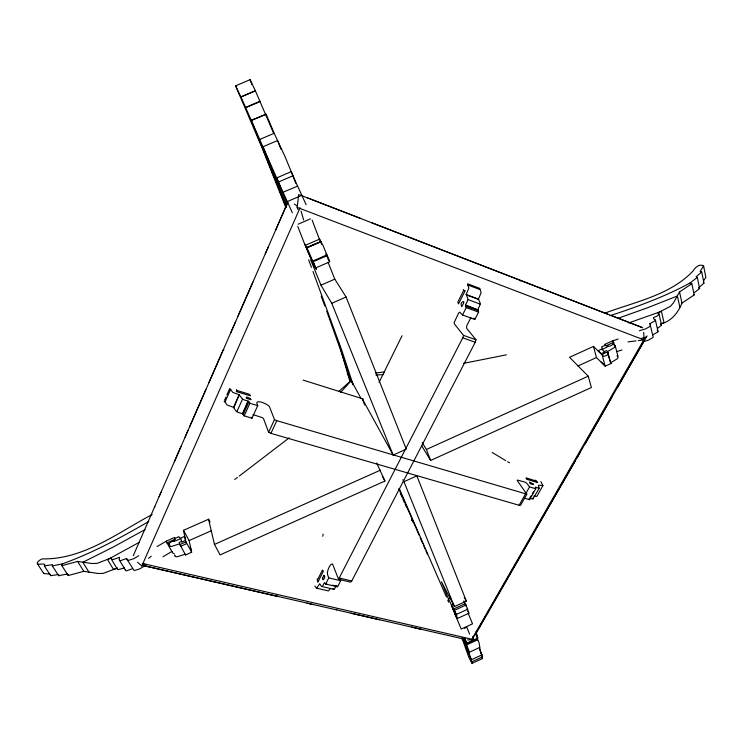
<?xml version="1.0" encoding="UTF-8"?>
<svg xmlns="http://www.w3.org/2000/svg" width="743" height="743" viewBox="0 0 743 743"><rect width="100%" height="100%" fill="white"/><g stroke="black" fill="none" stroke-linecap="round" stroke-linejoin="round"><path stroke-width="1.11" d="M477.795 309.525L479.541 306.088A7.003 3.195 -69.3 0 0 480.006 304.741L480.099 302.81L478.399 299.095L481.102 292.761L479.811 288.386L467.598 283.789L468.842 288.173L466.13 294.544L467.784 298.249L467.691 300.191A7.04 3.139 -69.4 0 1 467.217 301.537L465.471 305.011L478.251 310.054L478.603 312.125L474.833 319.462L462.499 314.986L459.75 312.162L458.672 313.082A4.922 2.21 -69.8 0 0 458.273 313.825L454.252 322.351A2.415 1.077 -70 0 0 454.205 323.029L454.335 323.623A8.21 3.678 -69.8 0 0 454.818 324.496L463.511 335.362L475.994 339.783L475.251 342.244L351.745 580.989L350.65 582.159L338.557 579.261L332.845 564.745A7.588 3.074 -76.4 0 0 332.409 563.937C330.031 563.426 326.53 571.571 327.589 574.71A5.247 2.127 -76.4 0 0 327.7 575.045L328.787 577.887L325.657 584.035L337.563 586.859L340.703 580.738L339.997 578.936M476.672 635.061L477.805 638.163L466.66 643.289L465.118 638.478M465.471 305.011L466.251 307.602L478.603 312.125M454.855 613.922L457.409 618.482A23.191 1.077 65.5 0 0 457.363 618.213L453.639 608.972L465.211 603.669L466.242 606.269M43.521 572.593L43.976 573.568L50.087 574.098M297.999 209.535L297.154 207.381L298.723 194.48M457.409 618.51L468.898 613.216A23.172 1.319 65.4 0 0 468.87 612.938L467.245 608.536L467.644 609.26L456.081 614.554L455.691 613.82M67.539 573.94L58.641 575.723L58.808 574.673M336.588 609.938L336.69 609.325M58.641 575.723L52.326 565.915L52.521 564.661L44.339 565.925L50.682 575.686L58.279 574.543M276.963 595.189L276.777 596.239L145.117 565.98M322.768 536.251L323.177 534.152M235.615 85.817L240.843 97.027L255.388 90.832L250.122 79.65L235.615 85.817L262.465 148.823L285.86 207.668M124.397 567.949L118.286 569.621L117.375 569.119L117.468 567.94L103.203 573.382L98.057 573.494L83.801 571.321L68.18 575.537L68.375 574.655M68.18 575.537L61.892 565.692L62.31 563.881C92.587 553.015 120.951 537.57 148.749 521.502M533.845 496.073L536.817 496.426L542.929 485.643L540.885 481.613M338.557 579.261L462.768 337.842L463.511 335.362M174.967 538.461L178.849 536.641L179.23 537.523A6.158 3.306 -29.6 0 1 179.676 537.607L180.289 538.471A5.619 3.009 -29.6 0 1 180.159 538.972L174.354 541.266A2.099 1.124 -29.6 0 1 174.066 540.923L174.521 539.771A2.814 1.505 -29.6 0 1 175.032 539.279L175.097 539.13M173.927 541.368C170.927 540.514 166.358 545.557 170.453 546.43A25.838 13.745 -29.1 0 0 171.522 546.449L179.546 543.867L185.564 554.965L191.657 552.207L189.121 540.57L183.484 530.316L208.56 519.236L210.055 522.05M463.855 302.642L463.669 301.639C462.025 301.277 460.372 303.924 461.338 305.104A4.495 2.006 -69.5 0 0 461.292 305.559L461.83 306.553L463.576 303.19M250.122 79.65L250.595 81.293M50.682 575.686L50.895 575.11M44.339 565.925C47.19 561.55 35.924 566.658 37.391 562.405C39.175 560.454 41.506 558.225 44.357 558.912C84.433 558.782 118.323 532.49 152.129 514.509M154.46 507.228L154.804 506.42M181.088 446.264L174.336 461.747M230.488 333.282L235.717 321.366M275.56 230.293L287.773 202.365M185.091 437.135L187.923 430.634M237.881 316.416L252.861 282.173M159.058 496.705L161.017 492.219M189.521 426.974L205.839 389.62M208.857 382.729L223.188 349.944L223.931 349.897M133.285 555.662L287.662 202.616M265.288 253.753L268.232 247.168M137.511 562.256L141.811 565.98L300.107 207.724M608.471 346.275C611.22 346.405 615.752 342.885 612.529 340.888L604.616 344.436L606.009 345.755L613.681 342.365L614.554 345.736M224.553 400.254L225.946 397.106M226.884 395.007L229.671 388.719M253.01 414.622L262.316 417.612A2.424 0.91 24.4 0 1 262.883 418.021L263.319 418.504A8.247 3.102 24.3 0 1 263.802 419.386L268.622 432.259L270.916 433.355L519.116 505.268L520.574 505.314L526.843 494.16L276.805 420.687L274.492 419.6L269.533 406.923A8.284 3.028 24.3 0 0 269.04 406.049C266.393 403.755 257.329 399.641 256.725 402.91A5.721 2.09 24.3 0 0 256.809 403.18L257.719 405.622L251.979 418.207L244.178 415.857A16.801 6.399 23.7 0 0 243.843 415.226L242.45 413.702L238.8 412.616A7.077 2.666 23.9 0 1 237.472 412.049L235.837 410.851L233.581 407.331L227.098 404.991L225.027 401.963L230.609 389.388L230.033 388.951M233.581 407.331L239.218 394.747L232.717 392.378L230.609 389.388M233.729 407.777L239.218 394.747M236.85 411.733L242.534 399.093L239.376 395.192M242.45 413.702L248.143 401.09L244.484 399.985A7.105 2.591 24 0 1 243.156 399.418L242.534 399.093M242.664 414.334L248.143 401.09M243.184 414.501L248.896 401.889L248.366 401.722M244.187 415.922L249.899 403.226A16.875 6.232 23.8 0 0 249.555 402.604L248.896 401.889M268.622 432.259L274.492 419.6M270.916 433.355L276.805 420.687M379.06 382.404L402.047 335.734M609.994 315.729C637.392 306.664 664.697 296.81 690.08 282.962L691.854 283.733L694.203 294.925L681.963 303.107C678.071 312.784 671.412 321.217 660.852 323.948M317.53 579.8L322.462 570.039L322.731 570.661A2.201 0.882 -76.4 0 1 322.926 570.587L323.242 570.921A4.189 1.672 -76.4 0 1 323.326 571.293L317.818 582.187A7.003 2.796 -76.5 0 1 317.725 581.955L317.187 578.964M463.753 290.29L457.799 302.067L458.18 302.587A2.396 1.068 -69.5 0 0 458.125 303.023L458.329 303.673A4.569 2.025 -69.4 0 0 458.552 303.822L465.211 290.671A7.644 3.39 -69.4 0 0 465.072 290.485L464.161 290.671L463.242 289.621M326.836 583.952L324.672 583.441L325.323 583.376A15.185 6.083 -76.9 0 1 325.629 583.952L325.657 584.035M462.499 314.986L466.251 307.602M330.533 588.317L328.499 590.954L316.49 588.14L314.883 586.041M691.854 283.733L679.539 291.915L673.437 302.865L670.455 306.311L657.769 312.924L658.948 313.778L661.558 325.137L657.546 328.406M336.198 585.66L334.814 588.345A6.418 2.628 -76.7 0 1 334.229 589.097L333.635 589.422L332.957 588.772M332.242 585.233L336.932 585.883M519.116 505.268L525.385 494.104M525.626 493.872L529.545 486.888L526.685 483.154L525.013 482.142A4.504 1.449 29.2 0 0 524.354 481.928L517.444 480.062A2.21 0.715 29.1 0 0 517.258 480.229L517.304 480.545A7.504 2.424 29.2 0 0 517.75 481.343L526.843 494.16M529.415 498.627L531.273 495.702M532.387 493.714L533.511 491.736M524.428 498.163L529.61 499.686L535.777 488.755L535.285 487.129L538.155 487.975A6.371 2.034 29.3 0 0 539.009 488.086C537.951 483.712 537.718 485.458 542.929 485.643M530.019 498.284L532.007 498.869A6.353 2.09 29.4 0 0 532.861 498.962L539.344 488.067M585.001 443.998L611.907 397.078M617.312 387.679L643.159 342.644M577.005 457.92L580.302 452.153M471.777 639.463L645.119 337.582L646.41 336.458M575.156 461.143L473.152 637.67M475.223 634.977L647.051 335.892M470.941 317.53L466.78 325.648L466.604 328.016A8.164 3.743 -69.8 0 0 467.106 328.88L475.994 339.783M703.556 280.863L705.85 277.334L703.602 265.873C699.581 263.449 694.937 267.508 693.024 271.046C670.019 295.231 634.949 301.844 604.904 313.119M492.237 452.496L505.704 460.595M255.397 90.822L273.563 133.081M477.415 639.166C480.879 644.543 478.594 649.512 481.966 654.862L471.322 659.765L468.657 652.568L468.898 650.627L465.62 642.351L466.418 643.828L477.48 638.739L477.238 637.921M340.61 392.378L351.281 380.611L352.934 384.633M316.713 588.196L319.657 583.729L321.478 586.45L322.36 586.301A6.446 2.582 -76.6 0 0 322.945 585.54L324.403 582.707L324.672 583.441M141.811 565.98L144.411 563.677M338.678 391.561L349.953 381.568L338.771 342.56M533.195 498.943L533.112 497.856M698.81 287.615L703.974 283.12L701.698 271.966L700.101 271.501L703.602 265.873M701.698 271.966L696.135 276.777L697.315 277.371L699.618 288.544L694.371 292.631M697.315 277.371L690.08 282.962M289.194 437.859L239.181 476.133M148.544 558.346L151.266 556.173M520.146 280.984L520.824 280.464M234.714 479.467L237.398 477.47M145.869 565.117L139.888 568.804L134.985 570.383A4.597 2.452 -31 0 1 133.916 570.215L126.468 558.541L120.505 560.668A2.489 1.3 -31.1 0 1 119.744 560.51L119.214 559.516L119.586 557.324L113.252 559.488L111.45 559.284L111.394 557.891L97.045 563.37L91.881 563.51L77.597 561.42L61.892 565.692M607.774 314.243L371.658 222.733M138.746 555.736L133.879 558.634L128.948 560.222A4.625 2.424 -30.9 0 1 127.88 560.064L126.468 558.541M162.977 556.758L172.004 551.399M157.135 546.542L166.228 541.173L174.633 537.403L174.995 539.223L166.989 542.873L166.228 541.173M145.043 529.592L113.493 546.894L82.817 562.293L89.011 572.231M139.034 542.436L107.577 559.665L113.679 569.714L116.735 568.051M132.505 568.674L126.579 570.782A2.47 1.31 -31.3 0 1 125.818 570.615L119.391 560.138M468.657 652.568L479.699 647.422M477.665 639.816L466.66 644.878L464.031 638.609M481.882 656.329L482.541 658.521L472.065 663.35L471.164 660.583L471.777 661.827L482.328 656.961L481.065 653.097M464.431 628.309L466.455 627.278M577.878 366.039L596.471 357.55L605.146 366.15L610.987 363.541L607.486 351.625L606.427 350.585L604.254 351.56L601.691 349.117L598.087 350.715L601.143 353.687L604.756 352.071L604.254 351.56M402.836 479.672L403.941 481.696L416.851 475.891L466.353 601.124L454.428 606.585L441.453 581.704L448.484 599.034L450.564 598.078M453.667 604.031L451.568 604.997L454.688 611.554M467.644 609.26L465.972 605.053L454.372 610.356L456.796 615.808L448.484 599.034M605.146 366.15L602.136 354.894C608.684 349.145 611.34 355.321 603.567 356.287L593.453 346.405L569.547 357.299L588.233 376.19L591.391 387.54L430.624 460.446L421.634 445.707M181.515 541.433L181.673 542.111L185.444 540.412L184.589 536.353L180.837 538.053L181.515 541.433L179.239 542.455L179.815 544.647L185.945 541.87L191.657 552.207M422.154 442.54L426.408 449.459L588.233 376.19M605.35 345.291L601.579 346.916L602.136 347.696A6.028 3.148 -14.6 0 0 601.951 348.049L602.359 348.978A5.498 2.87 -14.6 0 0 602.87 349.182L608.145 346.517A2.053 1.068 -14.7 0 0 608.006 346.117L606.743 345.746A2.749 1.44 -14.7 0 0 606.028 345.82L605.861 345.774M364.794 405.019L362.203 398.666L393.158 455.041L406.282 449.162L346.08 297.014L334.796 279.136L328.072 262.26M380.407 470.17L214.467 544.424L220.095 554.91L384.93 481.046L376.692 462.982M189.121 540.57L210.928 530.92M312.998 262.437L311.596 260.124L314.837 266.746L312.051 260.115L314.159 263.941L316.36 269.337L310.704 259.929L320.976 285.182L331.759 303.302L346.08 297.014M327.319 255.555L313.035 261.787L315.552 268.009L329.79 261.787L327.319 255.555L326.92 254.886L312.654 261.109L309.014 252.453A27.946 1.597 66.5 0 0 308.41 251.134L304.472 243.639L297.776 226.42M320.976 285.182L334.796 279.136M298.092 224.228L310.425 218.869M320.865 241.586L306.553 247.698L320.865 241.586L322.722 244.893A27.928 1.96 66.6 0 1 323.326 246.221L326.92 254.886M320.93 241.735L306.683 247.939L308.8 253.159M255.518 90.665L240.946 96.878L278.449 182.016L283.009 192.261L297.646 186.094L306.116 204.696M283.046 192.288L287.337 201.567L301.853 195.288M278.449 182.016L292.974 175.775L297.488 186.001M259.66 139.489L274.176 133.266L284.866 156.234L292.928 175.766M245.552 107.41L260.115 101.206M245.812 107.689L260.403 101.457M251.543 120.45L266.133 114.208L274.176 133.266M655.382 320.019L658.029 331.462A2.405 1.235 -13.2 0 1 657.741 332.075L652.623 334.926L649.949 323.642L655.103 320.79A2.415 1.226 -13.4 0 0 655.391 320.177C649.911 316.109 657.118 318.459 658.948 313.778M612.641 340.842L618.13 339.049M660.75 323.772L664.01 322.601L661.428 311.354L628.754 322.917M617.609 318.45L647.116 307.936L677.402 295.983L679.864 307.193M616.755 351.615L621.984 349.972M643.419 341.715L648.611 340.08L652.707 337.628A4.467 2.322 -13.4 0 0 653.162 336.793L652.679 335.102M639.333 330.765L645.899 328.777L650.023 326.326A4.495 2.294 -13.6 0 0 650.478 325.49L649.949 323.642M506.392 354.829L463.548 363.355M62.31 563.881L52.326 565.915M641.692 338.176L645.119 337.582M375.503 373.042L384.688 371.909M627.965 341.901L635.999 340.907M638.293 340.628L644.032 339.923L643.707 332.362M383.36 374.593L375.884 375.048M467.505 639.909L474.155 639.769L472.65 636.621M421.327 629.321L411.696 627.12M379.673 619.783L351.105 613.263M174.187 553.563L172.775 553.117L166.989 542.873L168.847 543.644M143.78 565.664L465.248 639.389M142.21 563.408L474.155 639.769M461.57 638.543L465.527 639.454M307.017 603.167L313.37 604.626M322.072 586.571L333.941 589.366M328.787 577.887L340.703 580.738M339.644 578.082L351.745 580.989M247.122 398.564L251.088 399.725L250.521 398.731A4.542 1.662 24 0 0 250.131 398.462L246.936 396.976L246.202 397.737L246.945 398.508M249.908 403.291L257.719 405.622M529.545 486.888L535.777 488.755M236.813 390.437L249.249 394.199L249.509 394.784A2.424 0.873 24 0 1 249.889 395.025L250.335 395.582A4.616 1.672 24 0 1 250.354 395.824L236.45 391.635A7.727 2.805 23.9 0 1 236.367 391.422L236.943 390.957L236.497 389.676M535.926 480.888L526.063 477.907L526.443 478.473A2.183 0.697 29.2 0 0 526.295 478.548L526.425 478.966A4.142 1.319 29.2 0 0 526.685 479.254L537.691 482.579A6.928 2.201 29.2 0 0 537.551 482.374L535.415 480.145M703.361 282.934L703.974 283.12M303.098 380.091L363.299 399.01M462.768 337.842L475.251 342.244M613.319 344.102L615.25 345.904L618.167 357.169L617.749 358.107A25.132 13.263 -14.9 0 1 617.173 358.86L610.458 362.89L610.987 363.541M465.917 305.531L478.251 310.054M465.675 306.032L478 310.546M466.13 294.544L478.399 299.095M466.455 294.906L478.724 299.466M467.858 299.531L480.173 304.082M467.523 284.885L479.746 289.473M297.154 207.381L644.032 339.923M360.541 218.414L306.84 197.629M642.602 327.691L611.647 315.691M299.735 194.88L642.444 327.635M693.711 294.702L694.203 294.925M179.815 544.647L181.078 546.142L186.354 543.774L183.484 530.316M698.847 288.154L699.618 288.544M507.618 461.691L509.54 462.796M568.544 471.396L569.082 471.712M537.245 525.087L538.127 525.626M266.133 114.208L251.245 120.227L286.38 207.362M660.973 324.412L661.549 325.025M294.349 204.102L297.228 205.913M224.089 401.304L225.027 401.963M657.091 330.245L658.019 331.313M477.805 638.163L477.368 637.466M468.898 613.216L468.406 612.427M601.106 361.925L604.152 364.924M616.969 355.897L617.424 356.371M473.728 318.143L474.833 319.462M453.434 609.957L454.605 612.343M466.641 643.271L465.016 640.113L466.418 643.828M37.299 563.631L43.642 573.345M325.75 253.948L329.038 260.542M328.1 259.14L329.223 260.904M77.597 561.42L83.801 571.321M529.61 499.686L529.155 498.832M111.357 559.182L117.45 569.249M168.735 543.625L169.785 545.483M476.625 634.894L477.34 635.989L475.836 631.987M347.222 373.209L360.968 398.322M464.217 597.177L466.353 601.124M467.774 611.266L468.109 611.888M463.771 600.957L465.972 605.053M465.889 605.601L464.069 602.183M453.49 610.077L452.561 608.294L455.728 615.566M287.337 201.567L292.305 212.786M477.155 637.048L476.607 635.989M382.301 475.957L384.93 481.046M481.808 655.93L482.328 656.961M481.966 654.862L479.421 648.853M320.8 241.494L319.648 239.125L305.419 245.32L308.735 253.512M481.835 657.091L482.541 658.521M462.415 638.098L471.322 659.765M453.1 609.306L451.985 606.576L454.605 612.334M472.065 663.35L468.722 657.044L461.914 637.856M411.901 519.84L412.161 520.416M125.456 570.243L125.27 569.407M400.282 493.064L402.065 497.123M402.966 499.157L404.303 502.194M398.852 488.783L415.476 526.787M399.279 488.634L446.432 597.019M405.195 504.237L406.542 507.302M411.845 519.45L413.127 522.385M415.941 527.846L419.173 535.294M420.092 537.421L422.86 543.792M423.779 545.919L425.098 548.984M425.98 551.018L427.299 554.083M447.76 600.14L448.651 602.211M411.956 519.756L412.346 520.676M468.331 613.709L472.529 623.851L461.217 629.052L454.883 614.006M463.13 638.506L468.898 652.4M348.801 376.088L350.854 381.085L340.814 350.863M466.539 626.572L469.595 634.095M454.651 612.511L456.044 615.947M308.475 253.149L311.503 259.697L304.472 243.639M331.759 303.302L393.158 455.041M403.941 481.696L454.428 606.585M320.057 240.147L321.682 244.261M319.574 239.71L312.153 220.169M287.29 204.483L276.777 177.874L291.284 171.614L295.798 183.363M286.714 206.229L263.031 146.761L277.576 140.52L280.928 149.092M426.408 449.459L430.624 460.446M476.7 636.491L476.987 637.234M308.605 259.818L311.466 267.369M312.998 271.483L342.124 351.346L353.018 384.419M251.561 83.968L251.738 84.442M321.217 296.253L324.775 305.893M185.564 554.965L185.295 554.185L177.317 556.73A25.671 13.876 -29.3 0 1 176.249 556.711L174.995 556.154M326.706 311.159L340.452 349.786M250.809 81.906L251.078 82.631M251.663 417.315L251.979 418.207M470.43 657.945L471.777 661.827M301.073 211.058L303.627 219.974M593.453 346.405L596.471 357.55M610.189 361.869L607.486 351.625L614.238 347.585A25.29 13.142 -15.1 0 0 614.832 346.842L615.25 345.904M174.689 554.789L174.958 555.94M208.56 519.236L214.467 544.424M679.539 291.915L681.963 303.107M190.273 546.644L191.146 550.73M322.731 577.961L322.713 579.716C323.502 580.376 325.573 576.689 324.412 575.816A4.124 1.653 -76.6 0 0 324.134 575.89L323.874 575.24L322.731 577.961M529.778 482.848C530.112 484.065 533.753 485.095 533.632 484.167L529.583 482.096L529.991 482.662A4.077 1.31 29.3 0 0 529.852 482.755L529.778 482.848"/></g></svg>
